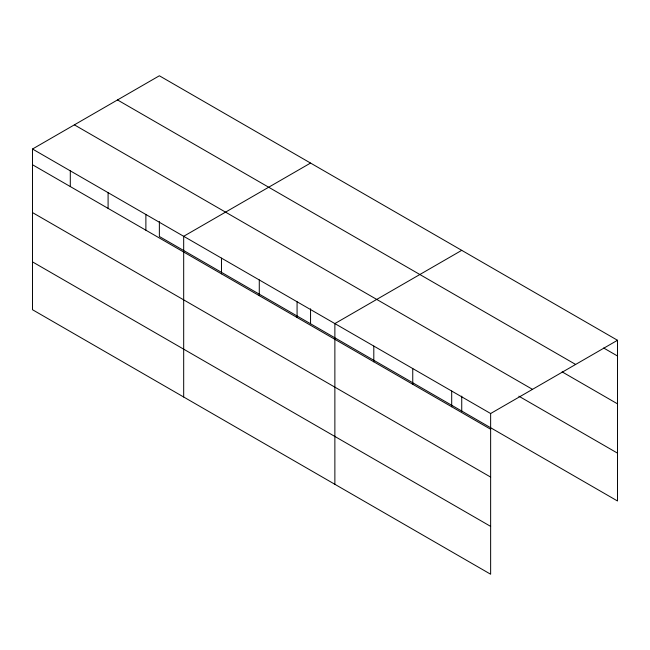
<?xml version="1.0" encoding="UTF-8"?>
<svg xmlns="http://www.w3.org/2000/svg" width="650" height="650" viewBox="0 0 650 650"><rect width="100%" height="100%" fill="white"/><g stroke="black" fill="none" stroke-linecap="round" stroke-linejoin="round"><path stroke-width="0.97" d="M32.5 149.021L490.636 413.522L490.636 574.226L32.5 309.725L32.5 149.021L159.364 75.774L617.5 340.275L617.5 500.979L159.364 236.478L159.364 221.528M310.554 163.061L183.682 236.299L183.682 397.012M461.736 250.339L334.872 323.586L334.872 484.299M490.636 413.522L617.5 340.275M603.655 348.002L617.5 355.997M117.504 99.946L575.632 364.447M562.12 371.865L617.5 403.845M74.368 124.849L532.496 389.35M518.846 396.183L617.5 453.139M32.5 164.743L490.636 429.244M32.5 212.582L490.636 477.084M32.5 261.885L490.636 526.386M461.736 396.102L461.736 411.052M451.693 391.04L451.693 406.762M412.75 368.55L412.75 384.28M373.807 346.068L373.807 361.798M310.554 308.815L310.554 323.765M297.074 301.771L297.074 317.493M259.277 279.947L259.277 295.669M221.479 258.123L221.479 273.845M145.884 214.484L145.884 230.206M108.095 192.66L108.095 208.382M70.297 170.836L70.297 186.566"/></g></svg>
